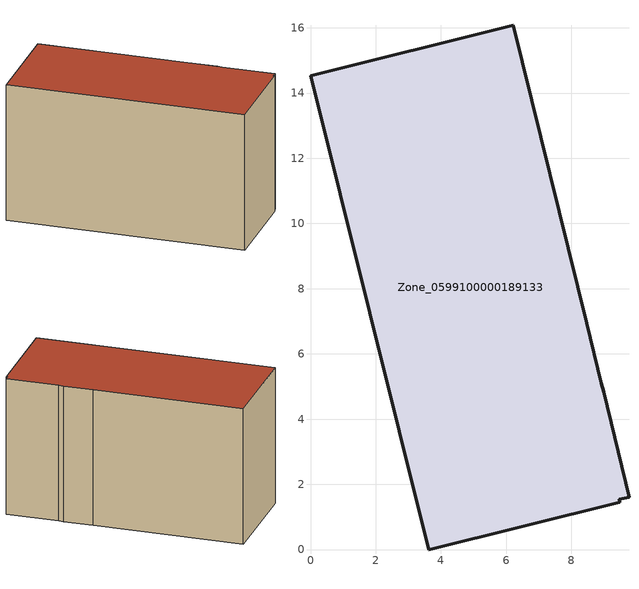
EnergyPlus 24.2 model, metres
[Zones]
Zone_0599100000189133
 floor ground (C_G): 8.92,5.11 8.99,4.83 9.77,1.6 9.47,1.54 9.49,1.45 3.62,0 0,14.54 6.21,16.07 8.48,6.93 z0
 wall outside (C_F): 6.21,16.07 0,14.54 3.62,0 9.49,1.45 9.47,1.54 9.77,1.6 8.99,4.83 8.92,5.11 8.48,6.93 6.21,16.07 z0:8.87
 roof outside (C_R): 8.99,4.83 8.92,5.11 8.48,6.93 6.21,16.07 0,14.54 3.62,0 9.49,1.45 9.47,1.54 9.77,1.6 z8.87
[BUILDING]
Pand.0599100000189133: North Axis=0; Terrain=City; Loads Convergence Tolerance Value=0.04; Temperature Convergence Tolerance Value=0.4; Solar Distribution=FullExterior; Maximum Number of Warmup Days=25; Minimum Number of Warmup Days=1
[Site:Location]
Rotterdam.The.Hague.AP_ZH_NLD Design_Conditions: Latitude=51.96; Longitude=4.45; Time Zone=1; Elevation=-4.5
[SITE:GROUNDTEMPERATURE:BUILDINGSURFACE]
18, 18, 18, 18, 18, 18, 18, 18, 18, 18, 18, 18
[MATERIAL] Thermal Absorptance=0.9; Solar Absorptance=0.7; Visible Absorptance=0.7
Name | Roughness | Thickness | Conductivity | Density | Specific Heat
G.D.1965 | MediumSmooth | 0.15 | 1 | 540 | 1210
F.D.1965 | Rough | 0.3 | 0.857143 | 1920 | 840
R.D.1965 | MediumRough | 0.2 | 0.08 | 1500 | 1000
[CONSTRUCTION]
C_G: G.D.1965
C_F: F.D.1965
C_R: R.D.1965
[ZONE]
Zone_0599100000189133: Type=1; Multiplier=1; Ceiling Height=Autocalculate; Volume=Autocalculate; Floor Area=autocalculate; Part of Total Floor Area=Yes
[ZONEINFILTRATION:DESIGNFLOWRATE]
Infil_Zone_0599100000189133: Zone or ZoneList or Space or SpaceList=Zone_0599100000189133; Schedule=AlwaysOn; Design Flow Rate Calculation Method=Flow/Area; Flow Rate per Floor Area=0.0042; Constant Term Coefficient=1; Temperature Term Coefficient=0; Velocity Term Coefficient=0; Velocity Squared Term Coefficient=0
[HVACTEMPLATE:ZONE:IDEALLOADSAIRSYSTEM]
Zone_0599100000189133: Maximum Heating Supply Air Temperature=50; Minimum Cooling Supply Air Temperature=13; Maximum Heating Supply Air Humidity Ratio=0.0156; Minimum Cooling Supply Air Humidity Ratio=0.0077; Heating Limit=NoLimit; Cooling Limit=NoLimit; Dehumidification Control Type=ConstantSensibleHeatRatio; Cooling Sensible Heat Ratio=0.7; Dehumidification Setpoint=60; Humidification Control Type=None; Humidification Setpoint=30; Outdoor Air Method=None; Outdoor Air Flow Rate per Person=0.00944; Outdoor Air Flow Rate per Zone Floor Area=0; Outdoor Air Flow Rate per Zone=0; Demand Controlled Ventilation Type=None; Outdoor Air Economizer Type=NoEconomizer; Heat Recovery Type=None; Sensible Heat Recovery Effectiveness=0.7; Latent Heat Recovery Effectiveness=0.65
[ZONECONTROL:THERMOSTAT]
ThermostatControl_Zone_0599100000189133: Zone or ZoneList=Zone_0599100000189133; Control Type Schedule=DualSetpointControlType; Control 1=Thermostat_Zone_0599100000189133; Temperature Difference Between Cutout And Setpoint=0
[THERMOSTATSETPOINT:DUALSETPOINT]
Thermostat_Zone_0599100000189133: Heating Setpoint Temperature Schedule=HeatingSetpoint_Zone_0599100000189133; Cooling Setpoint Temperature Schedule=CoolingSetpoint_Zone_0599100000189133
[SCHEDULE:COMPACT]
HeatingSetpoint_Zone_0599100000189133: Through: 12/31, For: AllDays, Until: 24:00, 21
CoolingSetpoint_Zone_0599100000189133: Through: 12/31, For: AllDays, Until: 24:00, 24
DualSetpointControlType: Through: 12/31, For: AllDays, Until: 24:00, 4
AlwaysOn: Through: 12/31, For: AllDays, Until: 24:00, 1
